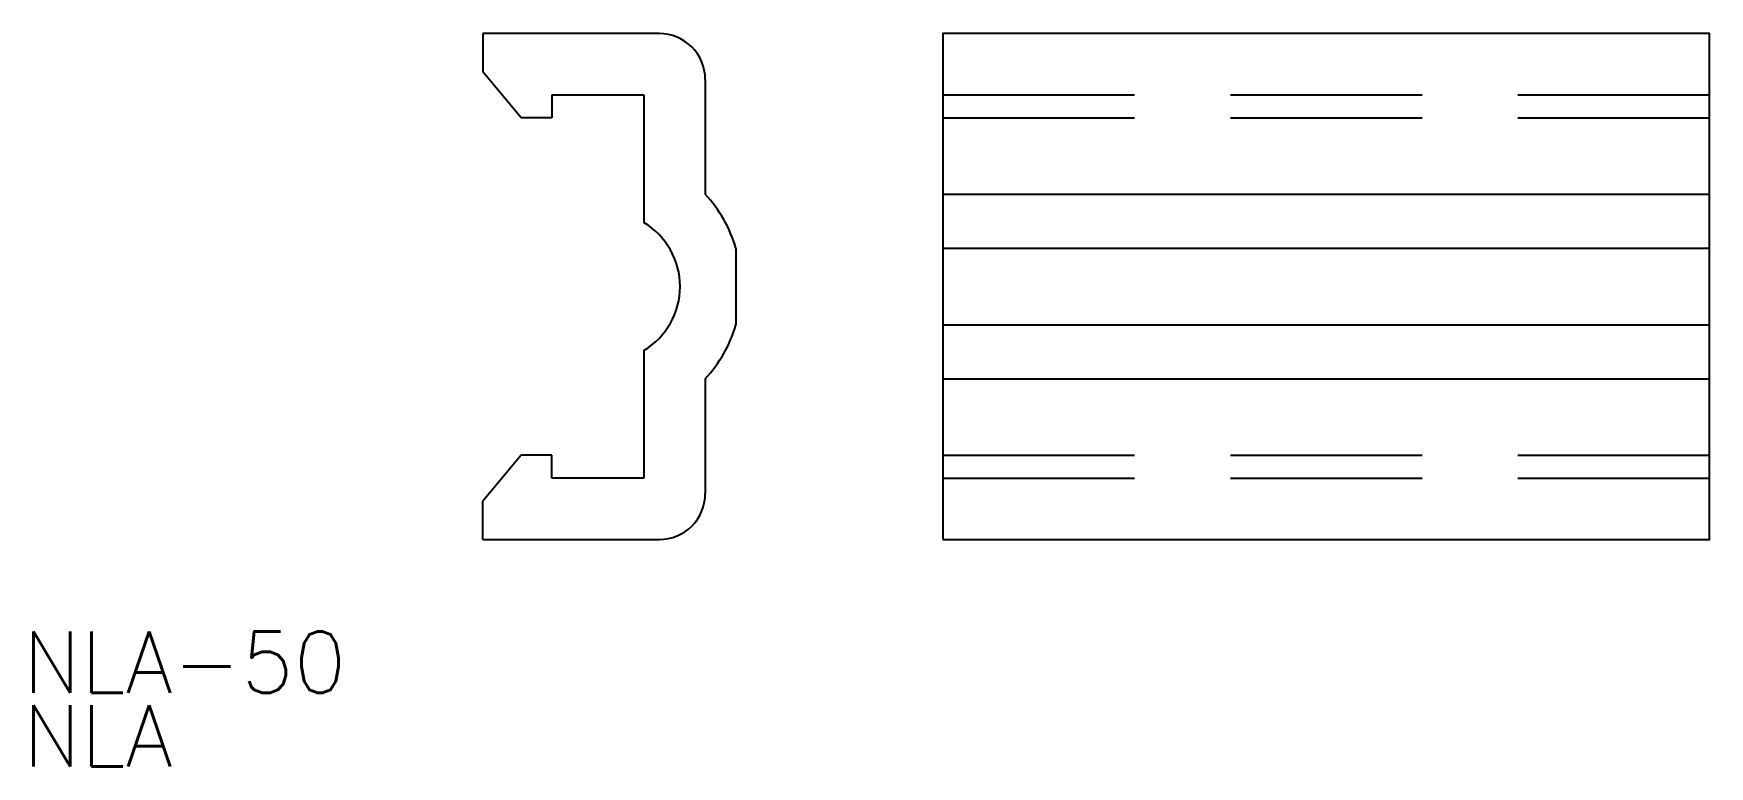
# Model space of a CAD drawing. Extents: x 21 to 130, y 35 to 83.
import ezdxf

# ---------------------------------------------------------------- set-up
doc = ezdxf.new("R2010")
doc.units = 0
doc.header["$LTSCALE"] = 25
doc.linetypes.add('DASHED', pattern=[0.75, 0.5, -0.25])
doc.layers.get('0').update_dxf_attribs({"linetype": 'CONTINUOUS'})
doc.styles.get("Standard").update_dxf_attribs({"font": 'txt.shx'})

msp = doc.modelspace()

# ---------------------------------------------------------------- linework, layer by layer
for p, q in [((61.5, 83), (50, 83)), ((50, 83), (50, 80.5)), ((52.5, 77.5), (50, 80.5)), ((64.5, 80), (64.5, 72.52)), ((54.49, 79), (60.5, 79)), ((54.5, 79), (54.5, 77.5)), ((60.5, 79), (60.5, 70.67)), ((54.5, 77.5), (52.5, 77.5)), ((80, 72.52), (130, 72.52)), ((66.5, 69), (66.5, 64)), ((80, 69), (130, 69)), ((80, 64), (130, 64)), ((60.5, 62.33), (60.5, 54)), ((64.5, 60.48), (64.5, 53)), ((80, 60.48), (130, 60.48)), ((52.5, 55.5), (50, 52.5)), ((54.5, 55.5), (52.5, 55.5)), ((54.5, 54), (54.5, 55.5)), ((60.5, 54), (54.5, 54)), ((50, 50), (61.5, 50))]:
    msp.add_line(p, q)
at = {"color": 3, "linetype": 'DASHED'}
for p, q in [((80, 79), (130, 79)), ((80, 77.5), (130, 77.5)), ((80, 55.5), (130, 55.5)), ((80, 54), (130, 54))]:
    msp.add_line(p, q, dxfattribs=at)
msp.add_lwpolyline([(80, 50), (130, 50), (130, 83), (80, 83)], close=True)
msp.add_lwpolyline([(50, 50), (50, 52.5)])
for centre, radius, start, end in [((61.5, 80), 3, 0, 90), ((58, 66.5), 8.86, 16.3895, 42.8082), ((58, 66.5), 4.86, 300.9574, 59.0426), ((58, 66.5), 8.86, 317.1918, 343.6105), ((61.5, 53), 3, 270, 0)]:
    msp.add_arc(centre, radius, start, end)

# ---------------------------------------------------------------- texts
for s, p in [('NLA-50', (20, 40)), ('NLA', (20, 35.2))]:
    msp.add_text(s, height=4).set_placement(p)

doc.saveas('drawing.dxf')
